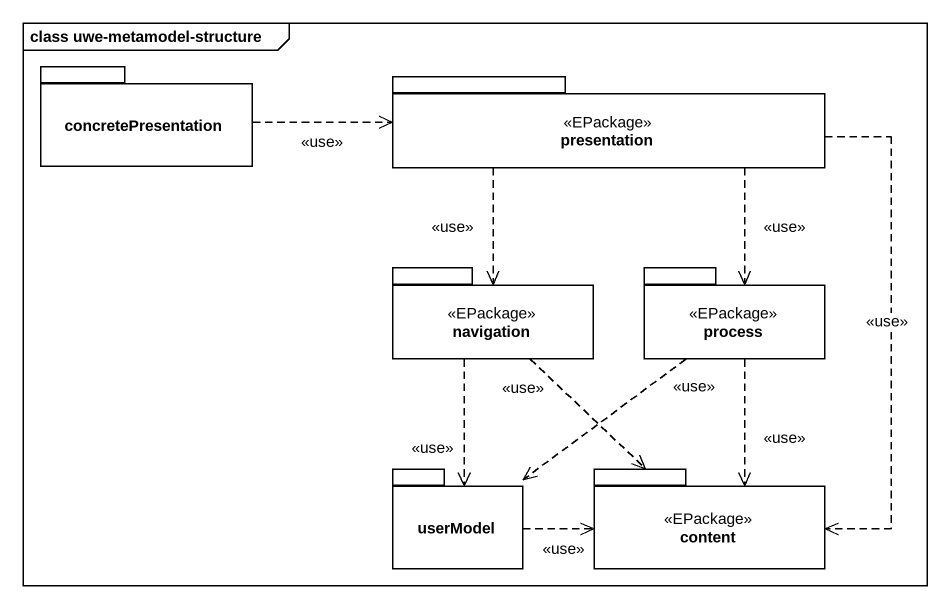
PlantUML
@startuml
mainframe class uwe-metamodel-structure
package concretePresentation {
}
package presentation <<EPackage>> {
}
package navigation <<EPackage>> {
}
package "process" as process_ <<EPackage>> {
}
package userModel {
}
package content <<EPackage>> {
}
concretePresentation .right.> presentation : <<use>>
presentation ..> navigation : <<use>>
presentation ..> process_ : <<use>>
presentation ..> content : <<use>>
navigation ..> userModel : <<use>>
navigation ..> content : <<use>>
process_ ..> userModel : <<use>>
process_ ..> content : <<use>>
userModel .right.> content : <<use>>
@enduml
